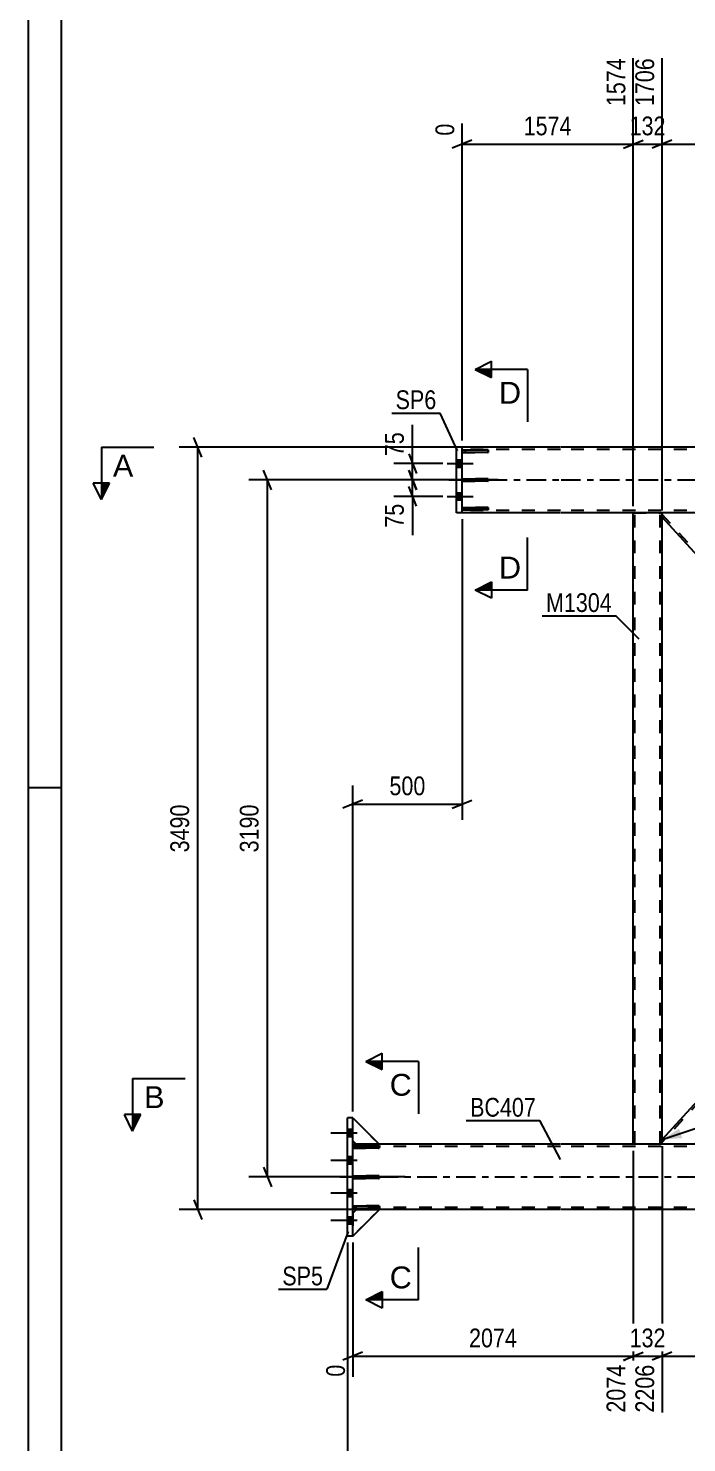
# Model space of a CAD drawing. Header units: millimetres. Extents: x -66 to 775, y -345 to 249.
# Drawn here: x -66.2 to 34.3, y -146.9 to 68.9 of the extents above; entities that cross this region are included whole.
import ezdxf

# ---------------------------------------------------------------- set-up
doc = ezdxf.new("R2010")
doc.units = ezdxf.units.MM
doc.linetypes.add('DXK_LINE_DOT2', pattern=[3.9198, 1.9599, -1.9599])
doc.linetypes.add('DXK_LINE_DOT3', pattern=[5.9187, 2.979, -0.9799, 0.9799, -0.9799])
doc.styles.add('Arial', font='ARIAL.TTF', dxfattribs={"height": 0.2})
doc.styles.add('Arial Narrow', font='ARIALN.TTF', dxfattribs={"height": 0.2})

# ---------------------------------------------------------------- blocks, each defined once
blk = doc.blocks.new('Unknown-761549502-1134')
at = {"color": 5, "linetype": 'Continuous'}
for p, q in [((-66.18, 249.02), (-66.18, -344.98)), ((-61.18, 244.02), (-61.18, -339.98)), ((-61.18, -46.98), (-66.18, -46.98))]:
    blk.add_line(p, q, dxfattribs=at)
blk = doc.blocks.new('Bolt-761549502-3970 - 3824')
at = {"linetype": 'Continuous'}
for points in [[(-0.83, 3.05), (-0.83, 1.95), (0, 1.95), (0, 3.05)], [(-0.83, 3.05), (-0.83, 1.95), (0, 1.95), (0, 3.05)], [(-0.83, -1.95), (-0.83, -3.05), (0, -3.05), (0, -1.95)], [(-0.83, -1.95), (-0.83, -3.05), (0, -3.05), (0, -1.95)]]:
    blk.add_hatch(color=1, dxfattribs=at).paths.add_polyline_path(points)
at = {"color": 1, "linetype": 'Continuous'}
for p, q in [((-2.3, 2.5), (1.67, 2.5)), ((-2.3, 2.5), (1.67, 2.5)), ((-0.83, 3.05), (0, 3.05)), ((-0.83, 3.05), (0, 3.05)), ((-0.83, 1.95), (0, 1.95)), ((-0.83, 1.95), (0, 1.95)), ((-0.83, -1.95), (0, -1.95)), ((-0.83, -1.95), (0, -1.95)), ((-2.3, -2.5), (1.67, -2.5)), ((-2.3, -2.5), (1.67, -2.5)), ((-0.83, -3.05), (0, -3.05)), ((-0.83, -3.05), (0, -3.05))]:
    blk.add_line(p, q, dxfattribs=at)
blk = doc.blocks.new('Part-761549502-3874 - 3824')
at = {"color": 7, "linetype": 'DXK_LINE_DOT2'}
for p, q in [((-12.67, -110.74), (-16.67, -110.74)), ((-16.67, -110.74), (-16.67, -111.14)), ((-16.67, -111.14), (-12.67, -111.14)), ((-16.17, -111.14), (-16.17, -110.74)), ((-12.67, -111.14), (-12.67, -110.74))]:
    blk.add_line(p, q, dxfattribs=at)
blk = doc.blocks.new('Part-761549502-3871 - 3824')
at = {"color": 7, "linetype": 'DXK_LINE_DOT2'}
for p, q in [((-12.67, -101.57), (-16.67, -101.57)), ((-16.67, -101.57), (-16.67, -101.97)), ((-16.67, -101.97), (-12.67, -101.97)), ((-16.17, -101.97), (-16.17, -101.57)), ((-12.67, -101.97), (-12.67, -101.57))]:
    blk.add_line(p, q, dxfattribs=at)
blk = doc.blocks.new('Part-761549502-3877 - 3824')
at = {"color": 7, "linetype": 'DXK_LINE_DOT2'}
for p, q in [((-12.67, -106.16), (-16.67, -106.16)), ((-16.67, -106.16), (-16.67, -106.56)), ((-16.67, -106.56), (-12.67, -106.56)), ((-16.17, -106.56), (-16.17, -106.16)), ((-12.67, -106.56), (-12.67, -106.16))]:
    blk.add_line(p, q, dxfattribs=at)
blk = doc.blocks.new('Part-761549502-3880 - 3824')
at = {"color": 2, "linetype": 'Continuous'}
for p, q in [((-16.67, -101.97), (-16.67, -101.57)), ((-16.67, -101.57), (-12.67, -101.57)), ((-12.67, -101.97), (-16.67, -101.97)), ((-12.67, -101.57), (-12.67, -101.97))]:
    blk.add_line(p, q, dxfattribs=at)
at = {"color": 7, "linetype": 'DXK_LINE_DOT2'}
blk.add_line((-16.17, -101.97), (-16.17, -101.57), dxfattribs=at)
blk = doc.blocks.new('Part-761549502-3883 - 3824')
at = {"color": 2, "linetype": 'Continuous'}
for p, q in [((-16.67, -111.14), (-16.67, -110.74)), ((-16.67, -110.74), (-12.67, -110.74)), ((-12.67, -111.14), (-16.67, -111.14)), ((-12.67, -110.74), (-12.67, -111.14))]:
    blk.add_line(p, q, dxfattribs=at)
at = {"color": 7, "linetype": 'DXK_LINE_DOT2'}
blk.add_line((-16.17, -111.14), (-16.17, -110.74), dxfattribs=at)
blk = doc.blocks.new('Part-761549502-3886 - 3824')
at = {"color": 2, "linetype": 'Continuous'}
for p, q in [((-16.67, -106.56), (-16.67, -106.16)), ((-16.67, -106.16), (-12.67, -106.16)), ((-12.67, -106.56), (-16.67, -106.56)), ((-12.67, -106.16), (-12.67, -106.56))]:
    blk.add_line(p, q, dxfattribs=at)
at = {"color": 7, "linetype": 'DXK_LINE_DOT2'}
blk.add_line((-16.17, -106.56), (-16.17, -106.16), dxfattribs=at)
blk = doc.blocks.new('Part-761549502-3889 - 3824')
at = {"color": 2, "linetype": 'Continuous'}
for p, q in [((-16.67, -97.33), (-12.67, -101.33)), ((-16.17, -101.33), (-16.67, -100.83)), ((-12.67, -101.33), (-16.17, -101.33))]:
    blk.add_line(p, q, dxfattribs=at)
at = {"color": 7, "linetype": 'DXK_LINE_DOT2'}
blk.add_line((-16.67, -100.83), (-16.67, -97.33), dxfattribs=at)
blk = doc.blocks.new('Part-761549502-3892 - 3824')
at = {"color": 7, "linetype": 'DXK_LINE_DOT2'}
for p, q in [((-16.67, -100.83), (-16.67, -97.33)), ((-16.67, -97.33), (-12.67, -101.33)), ((-16.17, -101.33), (-16.67, -100.83)), ((-12.67, -101.33), (-16.17, -101.33))]:
    blk.add_line(p, q, dxfattribs=at)
blk = doc.blocks.new('Part-761549502-3895 - 3824')
at = {"color": 2, "linetype": 'Continuous'}
for p, q in [((-16.17, -111.36), (-16.67, -111.86)), ((-16.67, -115.36), (-12.67, -111.36)), ((-12.67, -111.36), (-16.17, -111.36)), ((-16.67, -115.33), (-16.67, -115.36))]:
    blk.add_line(p, q, dxfattribs=at)
at = {"color": 7, "linetype": 'DXK_LINE_DOT2'}
blk.add_line((-16.67, -115.36), (-16.67, -111.86), dxfattribs=at)
blk = doc.blocks.new('Part-761549502-3898 - 3824')
at = {"color": 7, "linetype": 'DXK_LINE_DOT2'}
for p, q in [((-16.17, -111.36), (-16.67, -111.86)), ((-16.67, -115.36), (-12.67, -111.36)), ((-16.67, -111.86), (-16.67, -115.36)), ((-12.67, -111.36), (-16.17, -111.36))]:
    blk.add_line(p, q, dxfattribs=at)
blk = doc.blocks.new('Part-761549502-3989 - 3824')
at = {"color": 2, "linetype": 'Continuous'}
for p, q in [((15, 5), (0, 5)), ((123.91, 5), (15.1, 5)), ((15, -5), (0, -5)), ((123.91, -5), (15.1, -5))]:
    blk.add_line(p, q, dxfattribs=at)
at = {"color": 7, "linetype": 'DXK_LINE_DOT2'}
for p, q in [((0, -5), (0, 5)), ((15, 4.67), (0, 4.67)), ((430.17, 4.67), (15.1, 4.67)), ((15, -4.67), (0, -4.67)), ((430.17, -4.67), (15.1, -4.67))]:
    blk.add_line(p, q, dxfattribs=at)
at = {"color": 7, "linetype": 'DXK_LINE_DOT3'}
for p, q in [((-2, 0), (15, 0)), ((15.1, 0), (430.17, 0))]:
    blk.add_line(p, q, dxfattribs=at)
blk = doc.blocks.new('Bolt-761549502-3969 - 3824')
at = {"linetype": 'Continuous'}
for points in [[(-17.5, -99.12), (-17.5, -100.22), (-16.67, -100.22), (-16.67, -99.12)], [(-17.5, -99.12), (-17.5, -100.22), (-16.67, -100.22), (-16.67, -99.12)], [(-17.5, -99.12), (-17.5, -100.22), (-16.67, -100.22), (-16.67, -99.12)], [(-17.5, -103.28), (-17.5, -104.38), (-16.67, -104.38), (-16.67, -103.28)], [(-17.5, -103.28), (-17.5, -104.38), (-16.67, -104.38), (-16.67, -103.28)], [(-17.5, -108.28), (-17.5, -109.38), (-16.67, -109.38), (-16.67, -108.28)], [(-17.5, -108.28), (-17.5, -109.38), (-16.67, -109.38), (-16.67, -108.28)], [(-17.5, -112.45), (-17.5, -113.55), (-16.67, -113.55), (-16.67, -112.45)], [(-17.5, -112.45), (-17.5, -113.55), (-16.67, -113.55), (-16.67, -112.45)], [(-17.5, -112.45), (-17.5, -113.55), (-16.67, -113.55), (-16.67, -112.45)]]:
    blk.add_hatch(color=1, dxfattribs=at).paths.add_polyline_path(points)
at = {"color": 1, "linetype": 'Continuous'}
for p, q in [((-16.67, -99.12), (-17.5, -99.12)), ((-16.67, -99.12), (-17.5, -99.12)), ((-16.67, -99.12), (-17.5, -99.12)), ((-16.03, -99.67), (-20, -99.67)), ((-16.03, -99.67), (-20, -99.67)), ((-16.03, -99.67), (-20, -99.67)), ((-16.67, -100.22), (-17.5, -100.22)), ((-16.67, -100.22), (-17.5, -100.22)), ((-16.67, -100.22), (-17.5, -100.22)), ((-16.67, -103.28), (-17.5, -103.28)), ((-16.67, -103.28), (-17.5, -103.28)), ((-16.03, -103.83), (-20, -103.83)), ((-16.03, -103.83), (-20, -103.83)), ((-16.67, -104.38), (-17.5, -104.38)), ((-16.67, -104.38), (-17.5, -104.38)), ((-16.03, -108.83), (-20, -108.83)), ((-16.03, -108.83), (-20, -108.83)), ((-16.67, -108.28), (-17.5, -108.28)), ((-16.67, -108.28), (-17.5, -108.28)), ((-16.67, -109.38), (-17.5, -109.38)), ((-16.67, -109.38), (-17.5, -109.38)), ((-16.03, -113), (-20, -113)), ((-16.03, -113), (-20, -113)), ((-16.03, -113), (-20, -113)), ((-16.67, -112.45), (-17.5, -112.45)), ((-16.67, -112.45), (-17.5, -112.45)), ((-16.67, -112.45), (-17.5, -112.45)), ((-16.67, -113.55), (-17.5, -113.55)), ((-16.67, -113.55), (-17.5, -113.55)), ((-16.67, -113.55), (-17.5, -113.55))]:
    blk.add_line(p, q, dxfattribs=at)
blk = doc.blocks.new('Part-761549502-3994 - 3824')
at = {"color": 2, "linetype": 'Continuous'}
for p, q in [((-16.67, -101.33), (-16.17, -101.33)), ((15, -101.33), (-12.67, -101.33)), ((123.91, -101.33), (15.1, -101.33)), ((15, -111.33), (-16.67, -111.33)), ((430.17, -111.33), (15.1, -111.33))]:
    blk.add_line(p, q, dxfattribs=at)
at = {"color": 7, "linetype": 'DXK_LINE_DOT2'}
for p, q in [((-16.67, -111.33), (-16.67, -101.33)), ((-12.67, -101.33), (-16.17, -101.33)), ((15, -101.67), (-16.67, -101.67)), ((430.17, -101.67), (15.1, -101.67)), ((15, -111), (-16.67, -111)), ((430.17, -111), (15.1, -111))]:
    blk.add_line(p, q, dxfattribs=at)
at = {"color": 7, "linetype": 'DXK_LINE_DOT3'}
for p, q in [((-18.67, -106.33), (15, -106.33)), ((15.1, -106.33), (430.17, -106.33))]:
    blk.add_line(p, q, dxfattribs=at)
blk = doc.blocks.new('Part-761549502-4000 - 3824')
at = {"color": 7, "linetype": 'DXK_LINE_DOT2'}
for p, q in [((4, -4.18), (0, -4.18)), ((0, -4.18), (0, -4.58)), ((0.5, -4.58), (0.5, -4.18)), ((4, -4.58), (4, -4.18)), ((0, -4.58), (4, -4.58))]:
    blk.add_line(p, q, dxfattribs=at)
blk = doc.blocks.new('Part-761549502-4003 - 3824')
at = {"color": 7, "linetype": 'DXK_LINE_DOT2'}
for p, q in [((4, 4.58), (0, 4.58)), ((0, 4.58), (0, 4.18)), ((0.5, 4.18), (0.5, 4.58)), ((4, 4.18), (4, 4.58)), ((0, 4.18), (4, 4.18))]:
    blk.add_line(p, q, dxfattribs=at)
blk = doc.blocks.new('Part-761549502-4006 - 3824')
at = {"color": 7, "linetype": 'DXK_LINE_DOT2'}
for p, q in [((4, 0.2), (0, 0.2)), ((0, 0.2), (0, -0.2)), ((0.5, -0.2), (0.5, 0.2)), ((4, -0.2), (4, 0.2)), ((0, -0.2), (4, -0.2))]:
    blk.add_line(p, q, dxfattribs=at)
blk = doc.blocks.new('Part-761549502-4009 - 3824')
at = {"color": 2, "linetype": 'Continuous'}
for p, q in [((0, -4.58), (0, -4.18)), ((0, -4.18), (4, -4.18)), ((4, -4.18), (4, -4.58)), ((4, -4.58), (0, -4.58))]:
    blk.add_line(p, q, dxfattribs=at)
at = {"color": 7, "linetype": 'DXK_LINE_DOT2'}
blk.add_line((0.5, -4.58), (0.5, -4.18), dxfattribs=at)
blk = doc.blocks.new('Part-761549502-4012 - 3824')
at = {"color": 2, "linetype": 'Continuous'}
for p, q in [((0, 4.58), (4, 4.58)), ((0, 4.58), (0, 4.18)), ((4, 4.58), (4, 4.18)), ((4, 4.18), (0, 4.18))]:
    blk.add_line(p, q, dxfattribs=at)
at = {"color": 7, "linetype": 'DXK_LINE_DOT2'}
blk.add_line((0.5, 4.18), (0.5, 4.58), dxfattribs=at)
blk = doc.blocks.new('Part-761549502-4015 - 3824')
at = {"color": 2, "linetype": 'Continuous'}
for p, q in [((0, -0.2), (0, 0.2)), ((0, 0.2), (4, 0.2)), ((4, 0.2), (4, -0.2)), ((4, -0.2), (0, -0.2))]:
    blk.add_line(p, q, dxfattribs=at)
at = {"color": 7, "linetype": 'DXK_LINE_DOT2'}
blk.add_line((0.5, -0.2), (0.5, 0.2), dxfattribs=at)
blk = doc.blocks.new('Part-761549502-4080 - 3824')
at = {"color": 2, "linetype": 'Continuous'}
for p, q in [((-17.5, -115.33), (-17.5, -97.33)), ((-16.67, -97.33), (-17.5, -97.33)), ((-16.67, -115.33), (-16.67, -97.33)), ((-17.5, -115.33), (-16.67, -115.33))]:
    blk.add_line(p, q, dxfattribs=at)
blk = doc.blocks.new('Part-761549502-4085 - 3824')
at = {"color": 2, "linetype": 'Continuous'}
for p, q in [((-0.83, -5), (-0.83, 5)), ((0, 5), (-0.83, 5)), ((0, -5), (0, 5)), ((0, -5), (-0.83, -5))]:
    blk.add_line(p, q, dxfattribs=at)
blk = doc.blocks.new('Part-761549502-4170 - 3824')
at = {"color": 2, "linetype": 'Continuous'}
for p, q in [((26.1, -101.33), (26.1, -5)), ((30.5, -100.65), (30.5, -5.66))]:
    blk.add_line(p, q, dxfattribs=at)
at = {"color": 7, "linetype": 'DXK_LINE_DOT2'}
for p, q in [((26.1, -5), (30.5, -5)), ((26.37, -101.33), (26.37, -5)), ((30.23, -101.33), (30.23, -5)), ((30.5, -5.66), (30.5, -5)), ((30.5, -101.33), (26.1, -101.33)), ((30.5, -101.33), (30.5, -100.65))]:
    blk.add_line(p, q, dxfattribs=at)
blk = doc.blocks.new('Part-761549502-4215 - 3824')
at = {"color": 2, "linetype": 'Continuous'}
for p, q in [((30.5, -5.66), (30.5, -5)), ((73.9, -53.16), (30.5, -5.66)), ((76.88, -49.9), (35.86, -5)), ((76.52, -50.29), (73.9, -53.16)), ((76.88, -49.9), (76.52, -50.29))]:
    blk.add_line(p, q, dxfattribs=at)
at = {"color": 7, "linetype": 'DXK_LINE_DOT2'}
for p, q in [((35.86, -5), (30.5, -5)), ((74.08, -52.96), (30.5, -5.26)), ((76.7, -50.09), (35.5, -5)), ((76.86, -49.93), (76.52, -50.29)), ((74.08, -52.96), (74.1, -52.94))]:
    blk.add_line(p, q, dxfattribs=at)
blk = doc.blocks.new('Part-761549502-4220 - 3824')
at = {"color": 7, "linetype": 'DXK_LINE_DOT2'}
for p, q in [((118.27, -5), (30.5, -101.05)), ((123.27, -5.26), (35.48, -101.33)), ((123.27, -5), (117.91, -5)), ((73.9, -53.16), (76.88, -49.9)), ((79.86, -53.16), (76.88, -56.42)), ((35.84, -101.33), (30.5, -101.33))]:
    blk.add_line(p, q, dxfattribs=at)
at = {"color": 2, "linetype": 'Continuous'}
for p, q in [((117.91, -5), (76.88, -49.9)), ((123.27, -5.66), (79.86, -53.16)), ((123.27, -5.66), (123.27, -5)), ((30.5, -100.65), (73.9, -53.16)), ((35.84, -101.33), (76.88, -56.42)), ((30.5, -101.33), (30.5, -100.65))]:
    blk.add_line(p, q, dxfattribs=at)
blk = doc.blocks.new('StraightDimension-761549502-4867 - 3824')
at = {"color": 7, "linetype": 'Continuous'}
for p, q in [((-8.14, 1.5), (-6.94, -1.5)), ((-1, 0), (-10.39, 0)), ((-6.94, -4), (-8.14, -1)), ((-7.54, -2.5), (-7.54, 0)), ((-2.94, -2.5), (-10.39, -2.5))]:
    blk.add_line(p, q, dxfattribs=at)
at = {"color": 0}
blk.add_wipeout([(-8.29, -3.03), (-12.49, -3.03), (-12.49, -7.88), (-8.29, -7.88)], dxfattribs=at)
at = {"color": 7, "linetype": 'Continuous'}
blk.add_line((-7.54, -2.5), (-7.54, -8.41), dxfattribs=at)
blk.add_line((-7.54, -2.5), (-7.54, -8.41), dxfattribs=at)
at = {"color": 3, "style": 'Arial Narrow'}
blk.add_text('75', height=2.863, rotation=90.0002, dxfattribs=at).set_placement((-8.89, -7.28))
blk = doc.blocks.new('StraightDimension-761549502-14168 - 3824')
at = {"color": 7, "linetype": 'Continuous'}
for p, q in [((26.1, -102.33), (26.1, -142.29)), ((-16.67, -116.33), (-16.67, -136.81)), ((-15.17, -133.08), (-18.17, -134.28)), ((-16.67, -133.68), (26.1, -133.68)), ((24.6, -134.28), (27.6, -133.08))]:
    blk.add_line(p, q, dxfattribs=at)
at = {"color": 0}
blk.add_wipeout([(8.97, -132.93), (8.97, -128.73), (0.46, -128.73), (0.46, -132.93)], dxfattribs=at)
at = {"color": 0, "linetype": 'Continuous'}
for points in [[(-17.27, -134.38), (-21.47, -134.38), (-21.47, -137.41), (-17.27, -137.41)], [(25.5, -134.38), (21.3, -134.38), (21.3, -142.89), (25.5, -142.89)]]:
    blk.add_wipeout(points, dxfattribs=at)
at = {"color": 3, "style": 'Arial Narrow'}
blk.add_text('2074', height=2.863, dxfattribs=at).set_placement((1.06, -132.33))
at = {"color": 3, "linetype": 'Continuous', "style": 'Arial Narrow'}
for s, height, p in [('0', 2.86, (-17.87, -136.81)), ('2074', 2.863, (24.9, -142.29))]:
    blk.add_text(s, height=height, rotation=90.0002, dxfattribs=at).set_placement(p)
blk = doc.blocks.new('StraightDimension-761549502-14166 - 3824')
at = {"color": 7, "linetype": 'Continuous'}
for p, q in [((30.5, -101.65), (30.5, -142.29)), ((117.93, -102.33), (117.93, -142.29)), ((32, -133.08), (29, -134.28)), ((30.5, -133.68), (117.93, -133.68)), ((116.43, -134.28), (119.43, -133.08))]:
    blk.add_line(p, q, dxfattribs=at)
at = {"color": 0}
blk.add_wipeout([(78.47, -132.93), (78.47, -128.73), (69.96, -128.73), (69.96, -132.93)], dxfattribs=at)
at = {"color": 0, "linetype": 'Continuous'}
blk.add_wipeout([(117.33, -134.38), (113.13, -134.38), (113.13, -142.89), (117.33, -142.89)], dxfattribs=at)
at = {"color": 3, "style": 'Arial Narrow'}
blk.add_text('2623', height=2.863, dxfattribs=at).set_placement((70.56, -132.33))
at = {"color": 3, "linetype": 'Continuous', "style": 'Arial Narrow'}
blk.add_text('4829', height=2.863, rotation=90.0002, dxfattribs=at).set_placement((116.73, -142.29))
blk = doc.blocks.new('StraightDimension-761549502-4274 - 3824')
at = {"color": 7, "linetype": 'Continuous'}
blk.add_line((-17.5, -116.33), (-17.5, -158.84), dxfattribs=at)
blk = doc.blocks.new('StraightDimension-761549502-15914 - 3824')
at = {"color": 7, "linetype": 'Continuous'}
for p, q in [((26.1, -4), (26.1, 64.36)), ((30.5, -4.66), (30.5, 64.36)), ((24.6, 50.64), (27.6, 51.84)), ((32, 51.84), (29, 50.64)), ((26.1, 51.24), (30.5, 51.24))]:
    blk.add_line(p, q, dxfattribs=at)
at = {"color": 0}
blk.add_wipeout([(31.64, 51.99), (31.64, 56.19), (24.96, 56.19), (24.96, 51.99)], dxfattribs=at)
at = {"color": 0, "linetype": 'Continuous'}
blk.add_wipeout([(29.9, 64.96), (25.7, 64.96), (25.7, 56.44), (29.9, 56.44)], dxfattribs=at)
at = {"color": 3, "linetype": 'Continuous', "style": 'Arial Narrow'}
blk.add_text('1706', height=2.863, rotation=90.0002, dxfattribs=at).set_placement((29.3, 57.04))
at = {"color": 3, "style": 'Arial Narrow'}
blk.add_text('132', height=2.863, dxfattribs=at).set_placement((25.56, 52.59))
blk = doc.blocks.new('StraightDimension-761549502-4850 - 3824')
at = {"color": 7, "linetype": 'Continuous'}
for p, q in [((0, -6), (0, -51.85)), ((-16.67, -96.33), (-16.67, -46.6)), ((-15.17, -48.85), (-18.17, -50.05)), ((-16.67, -49.45), (0, -49.45)), ((-1.5, -50.05), (1.5, -48.85))]:
    blk.add_line(p, q, dxfattribs=at)
at = {"color": 0}
blk.add_wipeout([(-4.99, -48.7), (-4.99, -44.5), (-11.68, -44.5), (-11.68, -48.7)], dxfattribs=at)
at = {"color": 3, "style": 'Arial Narrow'}
blk.add_text('500', height=2.863, dxfattribs=at).set_placement((-11.08, -48.1))
blk = doc.blocks.new('StraightDimension-761549502-4876 - 3824')
at = {"color": 7, "linetype": 'Continuous'}
for p, q in [((-2.94, 2.5), (-10.39, 2.5)), ((-8.14, 4), (-6.94, 1)), ((-7.54, 0), (-7.54, 2.5)), ((-6.94, -1.5), (-8.14, 1.5)), ((-1, 0), (-10.39, 0))]:
    blk.add_line(p, q, dxfattribs=at)
at = {"color": 0}
blk.add_wipeout([(-8.29, 7.88), (-12.49, 7.88), (-12.49, 3.03), (-8.29, 3.03)], dxfattribs=at)
at = {"color": 7, "linetype": 'Continuous'}
blk.add_line((-7.54, 2.5), (-7.54, 8.41), dxfattribs=at)
blk.add_line((-7.54, 2.5), (-7.54, 8.41), dxfattribs=at)
at = {"color": 3, "style": 'Arial Narrow'}
blk.add_text('75', height=2.863, rotation=90.0002, dxfattribs=at).set_placement((-8.89, 3.63))
blk = doc.blocks.new('StraightDimension-761549502-17574 - 3824')
at = {"color": 7, "linetype": 'Continuous'}
for p, q in [((5.5, 0), (-32.55, 0)), ((-29.1, -1.5), (-30.3, 1.5)), ((-29.7, -106.33), (-29.7, 0)), ((-30.3, -104.83), (-29.1, -107.83)), ((-8.66, -106.33), (-32.55, -106.33))]:
    blk.add_line(p, q, dxfattribs=at)
at = {"color": 0}
blk.add_wipeout([(-30.45, -48.91), (-34.65, -48.91), (-34.65, -57.42), (-30.45, -57.42)], dxfattribs=at)
at = {"color": 3, "style": 'Arial Narrow'}
blk.add_text('3190', height=2.863, rotation=90.0002, dxfattribs=at).set_placement((-31.05, -56.82))
blk = doc.blocks.new('StraightDimension-761549502-14167 - 3824')
at = {"color": 7, "linetype": 'Continuous'}
for p, q in [((26.1, -102.33), (26.1, -142.29)), ((30.5, -101.65), (30.5, -142.29)), ((24.6, -134.28), (27.6, -133.08)), ((26.1, -133.68), (30.5, -133.68)), ((32, -133.08), (29, -134.28))]:
    blk.add_line(p, q, dxfattribs=at)
at = {"color": 0}
blk.add_wipeout([(31.64, -132.93), (31.64, -128.73), (24.96, -128.73), (24.96, -132.93)], dxfattribs=at)
at = {"color": 0, "linetype": 'Continuous'}
blk.add_wipeout([(29.9, -134.38), (25.7, -134.38), (25.7, -142.89), (29.9, -142.89)], dxfattribs=at)
at = {"color": 3, "style": 'Arial Narrow'}
blk.add_text('132', height=2.863, dxfattribs=at).set_placement((25.56, -132.33))
at = {"color": 3, "linetype": 'Continuous', "style": 'Arial Narrow'}
blk.add_text('2206', height=2.863, rotation=90.0002, dxfattribs=at).set_placement((29.3, -142.29))
blk = doc.blocks.new('StraightDimension-761549502-17597 - 3824')
at = {"color": 7, "linetype": 'Continuous'}
for p, q in [((-39.7, 3.5), (-40.9, 6.5)), ((0.34, 5), (-43.15, 5)), ((-40.3, -111.33), (-40.3, 5)), ((-40.9, -109.83), (-39.7, -112.83)), ((-16.77, -111.33), (-43.15, -111.33))]:
    blk.add_line(p, q, dxfattribs=at)
at = {"color": 0}
blk.add_wipeout([(-41.05, -48.91), (-45.25, -48.91), (-45.25, -57.42), (-41.05, -57.42)], dxfattribs=at)
at = {"color": 3, "style": 'Arial Narrow'}
blk.add_text('3490', height=2.863, rotation=90.0002, dxfattribs=at).set_placement((-41.65, -56.82))
blk = doc.blocks.new('StraightDimension-761549502-15913 - 3824')
at = {"color": 7, "linetype": 'Continuous'}
for p, q in [((30.5, -4.66), (30.5, 64.36)), ((117.91, -4), (117.91, 64.36)), ((32, 51.84), (29, 50.64)), ((116.41, 50.64), (119.41, 51.84)), ((30.5, 51.24), (117.91, 51.24))]:
    blk.add_line(p, q, dxfattribs=at)
at = {"color": 0, "linetype": 'Continuous'}
blk.add_wipeout([(117.31, 64.96), (113.11, 64.96), (113.11, 56.44), (117.31, 56.44)], dxfattribs=at)
at = {"color": 0}
blk.add_wipeout([(78.46, 51.99), (78.46, 56.19), (69.95, 56.19), (69.95, 51.99)], dxfattribs=at)
at = {"color": 3, "linetype": 'Continuous', "style": 'Arial Narrow'}
blk.add_text('4328', height=2.863, rotation=90.0002, dxfattribs=at).set_placement((116.71, 57.04))
at = {"color": 3, "style": 'Arial Narrow'}
blk.add_text('2622', height=2.863, dxfattribs=at).set_placement((70.55, 52.59))
blk = doc.blocks.new('StraightDimension-761549502-15915 - 3824')
at = {"color": 7, "linetype": 'Continuous'}
for p, q in [((26.1, -4), (26.1, 64.36)), ((0, 6), (0, 54.37)), ((1.5, 51.84), (-1.5, 50.64)), ((24.6, 50.64), (27.6, 51.84)), ((0, 51.24), (26.1, 51.24))]:
    blk.add_line(p, q, dxfattribs=at)
at = {"color": 0, "linetype": 'Continuous'}
for points in [[(25.5, 64.96), (21.3, 64.96), (21.3, 56.44), (25.5, 56.44)], [(-0.6, 54.97), (-4.8, 54.97), (-4.8, 51.94), (-0.6, 51.94)]]:
    blk.add_wipeout(points, dxfattribs=at)
at = {"color": 0}
blk.add_wipeout([(17.31, 51.99), (17.31, 56.19), (8.79, 56.19), (8.79, 51.99)], dxfattribs=at)
at = {"color": 3, "linetype": 'Continuous', "style": 'Arial Narrow'}
for s, height, p in [('1574', 2.863, (24.9, 57.04)), ('0', 2.86, (-1.2, 52.54))]:
    blk.add_text(s, height=height, rotation=90.0002, dxfattribs=at).set_placement(p)
at = {"color": 3, "style": 'Arial Narrow'}
blk.add_text('1574', height=2.863, dxfattribs=at).set_placement((9.39, 52.59))
blk = doc.blocks.new('Mark-761549502-4166 - 3824')
at = {"color": 0}
blk.add_wipeout([(22.85, -20.14), (22.85, -17.14), (12.8, -17.14), (12.8, -20.14)], dxfattribs=at)
blk.add_wipeout([(22.85, -20.14), (22.85, -17.14), (12.8, -17.14), (12.8, -20.14)], dxfattribs=at)
at = {"color": 30, "linetype": 'Continuous'}
for p in [(12.2, -20.74), (26.99, -24.28)]:
    blk.add_line(p, (23.45, -20.74), dxfattribs=at)
at = {"color": 3, "style": 'Arial Narrow'}
blk.add_text('M1304', height=2.863, dxfattribs=at).set_placement((12.8, -20.14))
blk = doc.blocks.new('Mark-761549502-3990 - 3824')
at = {"color": 0}
blk.add_wipeout([(11.27, -97.14), (11.27, -94.14), (1.22, -94.14), (1.22, -97.14)], dxfattribs=at)
blk.add_wipeout([(11.27, -97.14), (11.27, -94.14), (1.22, -94.14), (1.22, -97.14)], dxfattribs=at)
at = {"color": 30, "linetype": 'Continuous'}
for p in [(0.62, -97.74), (15.01, -103.7)]:
    blk.add_line(p, (11.87, -97.74), dxfattribs=at)
at = {"color": 3, "style": 'Arial Narrow'}
blk.add_text('BC407', height=2.863, dxfattribs=at).set_placement((1.22, -97.14))
blk = doc.blocks.new('Mark-761549502-4076 - 3824')
at = {"color": 0}
blk.add_wipeout([(-21.21, -122.88), (-21.21, -119.88), (-27.42, -119.88), (-27.42, -122.88)], dxfattribs=at)
blk.add_wipeout([(-21.21, -122.88), (-21.21, -119.88), (-27.42, -119.88), (-27.42, -122.88)], dxfattribs=at)
at = {"color": 30, "linetype": 'Continuous'}
for p in [(-17.37, -114.68), (-28.02, -123.48)]:
    blk.add_line(p, (-20.61, -123.48), dxfattribs=at)
at = {"color": 3, "style": 'Arial Narrow'}
blk.add_text('SP5', height=2.863, dxfattribs=at).set_placement((-27.42, -122.88))
blk = doc.blocks.new('Mark-761549502-4081 - 3824')
at = {"color": 0}
blk.add_wipeout([(-3.93, 10.81), (-3.93, 13.81), (-10.14, 13.81), (-10.14, 10.81)], dxfattribs=at)
blk.add_wipeout([(-3.93, 10.81), (-3.93, 13.81), (-10.14, 13.81), (-10.14, 10.81)], dxfattribs=at)
at = {"color": 30, "linetype": 'Continuous'}
for p in [(-10.74, 10.21), (-0.7, 4.43)]:
    blk.add_line(p, (-3.33, 10.21), dxfattribs=at)
at = {"color": 3, "style": 'Arial Narrow'}
blk.add_text('SP6', height=2.863, dxfattribs=at).set_placement((-10.14, 10.81))
blk = doc.blocks.new('SectionMark-761549502-5012 - 3824')
at = {"color": 6, "linetype": 'Continuous'}
for p, q in [((-55.02, 5), (-55.02, -3)), ((-55.02, -3), (-56.27, -0.5))]:
    blk.add_line(p, q, dxfattribs=at)
at = {"color": 0, "linetype": 'Continuous'}
blk.add_wipeout([(-50.16, 0.5), (-50.16, 4), (-53.27, 4), (-53.27, 0.5)], dxfattribs=at)
at = {"linetype": 'Continuous'}
blk.add_hatch(color=6, dxfattribs=at).paths.add_polyline_path([(-55.02, -0.5), (-53.77, -0.5), (-55.02, -3)])
at = {"color": 6, "linetype": 'Continuous'}
for p, q in [((-55.02, 5), (-47.02, 5)), ((-53.77, -0.5), (-56.27, -0.5)), ((-55.02, -3), (-53.77, -0.5))]:
    blk.add_line(p, q, dxfattribs=at)
at = {"color": 3, "linetype": 'Continuous', "style": 'Arial'}
blk.add_text('A', height=3.34, dxfattribs=at).set_placement((-53.27, 0.5))
blk = doc.blocks.new('WeldMark-761549502-5034 - 3824')
at = {"linetype": 'Continuous'}
for points in [[(33.58, -100.41), (30.5, -100.65), (33.1, -98.99)], [(38.87, -100.72), (35.84, -101.33), (38.22, -99.36)]]:
    blk.add_hatch(color=30, dxfattribs=at).paths.add_polyline_path(points)
at = {"color": 3, "linetype": 'Continuous'}
for q in [(68.06, -88.63), (68.06, -97.2)]:
    blk.add_line((63.77, -92.92), q, dxfattribs=at)
at = {"color": 30, "linetype": 'Continuous'}
for p in [(30.5, -100.65), (35.84, -101.33)]:
    blk.add_line(p, (53.45, -92.92), dxfattribs=at)
at = {"color": 3, "linetype": 'Continuous'}
blk.add_arc((53.45, -92.92), 1.5, 90, 270, dxfattribs=at)
at = {"color": 0}
blk.add_wipeout([(57.97, -97.02), (57.97, -93.62), (55.35, -93.62), (55.35, -97.02)], dxfattribs=at)
at = {"color": 30, "linetype": 'Continuous'}
blk.add_line((53.45, -92.92), (63.77, -92.92), dxfattribs=at)
at = {"color": 3, "linetype": 'Continuous'}
for p, q in [((58.63, -92.92), (62.92, -92.92)), ((62.92, -92.92), (58.63, -97.2)), ((58.63, -97.2), (58.63, -92.92))]:
    blk.add_line(p, q, dxfattribs=at)
blk.add_arc((53.45, -92.92), 1.5, 270, 90, dxfattribs=at)
at = {"color": 3, "style": 'Arial'}
blk.add_text('8', height=2.87, dxfattribs=at).set_placement((55.55, -96.82))
at = {"color": 0, "linetype": 'Continuous'}
blk.add_wipeout([(75.15, -93.82), (75.15, -90.82), (67.37, -90.82), (67.37, -93.82)], dxfattribs=at)
blk.add_wipeout([(75.15, -93.82), (75.15, -90.82), (67.37, -90.82), (67.37, -93.82)], dxfattribs=at)
at = {"color": 3, "linetype": 'Continuous', "style": 'Arial'}
blk.add_text('TYP', height=2.865, dxfattribs=at).set_placement((67.37, -93.82))
blk = doc.blocks.new('SectionMark-761549502-20480 - 3824')
at = {"color": 6, "linetype": 'Continuous'}
for p, q in [((-50.26, -91.33), (-50.26, -99.33)), ((-50.26, -99.33), (-51.51, -96.83))]:
    blk.add_line(p, q, dxfattribs=at)
at = {"color": 0, "linetype": 'Continuous'}
blk.add_wipeout([(-45.4, -95.83), (-45.4, -92.33), (-48.51, -92.33), (-48.51, -95.83)], dxfattribs=at)
at = {"linetype": 'Continuous'}
blk.add_hatch(color=6, dxfattribs=at).paths.add_polyline_path([(-50.26, -96.83), (-49.01, -96.83), (-50.26, -99.33)])
at = {"color": 6, "linetype": 'Continuous'}
for p, q in [((-50.26, -91.33), (-42.26, -91.33)), ((-49.01, -96.83), (-51.51, -96.83)), ((-50.26, -99.33), (-49.01, -96.83))]:
    blk.add_line(p, q, dxfattribs=at)
at = {"color": 3, "linetype": 'Continuous', "style": 'Arial'}
blk.add_text('B', height=3.34, dxfattribs=at).set_placement((-48.51, -95.83))
blk = doc.blocks.new('SectionMark-761549502-21374 - 3824')
at = {"linetype": 'Continuous'}
for points in [[(-12.17, -88.7), (-12.17, -89.95), (-14.67, -88.7)], [(-12.17, -123.84), (-12.17, -125.09), (-14.67, -125.09)]]:
    blk.add_hatch(color=6, dxfattribs=at).paths.add_polyline_path(points)
at = {"color": 6, "linetype": 'Continuous'}
for p, q in [((-14.67, -88.7), (-12.17, -87.45)), ((-12.17, -89.95), (-12.17, -87.45)), ((-6.67, -88.7), (-14.67, -88.7)), ((-14.67, -88.7), (-12.17, -89.95)), ((-14.67, -125.09), (-12.17, -123.84)), ((-6.67, -125.1), (-14.67, -125.09)), ((-12.17, -126.34), (-14.67, -125.09)), ((-12.17, -123.84), (-12.17, -126.34))]:
    blk.add_line(p, q, dxfattribs=at)
at = {"color": 0, "linetype": 'Continuous'}
for points in [[(-7.67, -93.95), (-7.67, -90.45), (-11.04, -90.45), (-11.04, -93.95)], [(-7.67, -123.34), (-7.67, -119.84), (-11.04, -119.84), (-11.04, -123.34)]]:
    blk.add_wipeout(points, dxfattribs=at)
at = {"color": 6, "linetype": 'Continuous'}
for p, q in [((-6.67, -88.7), (-6.67, -96.7)), ((-6.67, -125.1), (-6.67, -117.1))]:
    blk.add_line(p, q, dxfattribs=at)
at = {"color": 3, "linetype": 'Continuous', "style": 'Arial'}
for p in [(-11.04, -93.95), (-11.04, -123.34)]:
    blk.add_text('C', height=3.34, dxfattribs=at).set_placement(p)
blk = doc.blocks.new('SectionMark-761549502-21635 - 3824')
at = {"linetype": 'Continuous'}
for points in [[(4.5, 16.88), (4.5, 15.63), (2, 16.88)], [(4.5, -15.54), (4.5, -16.79), (2, -16.79)]]:
    blk.add_hatch(color=6, dxfattribs=at).paths.add_polyline_path(points)
at = {"color": 6, "linetype": 'Continuous'}
for p, q in [((2, 16.88), (4.5, 18.13)), ((4.5, 15.63), (4.5, 18.13)), ((10, 16.88), (2, 16.88)), ((2, 16.88), (4.5, 15.63)), ((2, -16.79), (4.5, -15.54)), ((10, -16.79), (2, -16.79)), ((4.5, -18.04), (2, -16.79)), ((4.5, -15.54), (4.5, -18.04))]:
    blk.add_line(p, q, dxfattribs=at)
at = {"color": 0, "linetype": 'Continuous'}
for points in [[(9, 11.63), (9, 15.13), (5.63, 15.13), (5.63, 11.63)], [(9, -15.04), (9, -11.54), (5.63, -11.54), (5.63, -15.04)]]:
    blk.add_wipeout(points, dxfattribs=at)
at = {"color": 6, "linetype": 'Continuous'}
for p, q in [((10, 16.88), (10, 8.88)), ((10, -16.79), (10, -8.79))]:
    blk.add_line(p, q, dxfattribs=at)
at = {"color": 3, "linetype": 'Continuous', "style": 'Arial'}
for p in [(5.63, 11.63), (5.63, -15.04)]:
    blk.add_text('D', height=3.34, dxfattribs=at).set_placement(p)

msp = doc.modelspace()

# ---------------------------------------------------------------- block references
for name in ['Unknown-761549502-1134', 'Part-761549502-3989 - 3824', 'Part-761549502-4085 - 3824', 'Part-761549502-4003 - 3824', 'Part-761549502-4012 - 3824', 'Bolt-761549502-3970 - 3824', 'Part-761549502-4006 - 3824', 'Part-761549502-4015 - 3824', 'Part-761549502-4000 - 3824', 'Part-761549502-4009 - 3824', 'Part-761549502-4170 - 3824', 'Part-761549502-4215 - 3824', 'Part-761549502-4220 - 3824', 'Bolt-761549502-3969 - 3824', 'Part-761549502-4080 - 3824', 'Part-761549502-3889 - 3824', 'Part-761549502-3892 - 3824', 'Part-761549502-3994 - 3824', 'Part-761549502-3871 - 3824', 'Part-761549502-3880 - 3824', 'Part-761549502-3877 - 3824', 'Part-761549502-3886 - 3824', 'Part-761549502-3874 - 3824', 'Part-761549502-3883 - 3824', 'Part-761549502-3895 - 3824', 'Part-761549502-3898 - 3824']:
    msp.add_blockref(name, (0, 0))

# ---------------------------------------------------------------- next in the draw order: block references
for name in ['StraightDimension-761549502-15914 - 3824', 'StraightDimension-761549502-4867 - 3824', 'Mark-761549502-4166 - 3824', 'StraightDimension-761549502-14168 - 3824', 'StraightDimension-761549502-14166 - 3824']:
    msp.add_blockref(name, (0, 0))

# ---------------------------------------------------------------- next in the draw order: block references
for name in ['StraightDimension-761549502-15913 - 3824', 'StraightDimension-761549502-4876 - 3824', 'StraightDimension-761549502-4850 - 3824', 'StraightDimension-761549502-4274 - 3824']:
    msp.add_blockref(name, (0, 0))

# ---------------------------------------------------------------- next in the draw order: block references
for name in ['StraightDimension-761549502-17574 - 3824', 'StraightDimension-761549502-14167 - 3824', 'Mark-761549502-4076 - 3824']:
    msp.add_blockref(name, (0, 0))

# ---------------------------------------------------------------- next in the draw order: block references
for name in ['StraightDimension-761549502-17597 - 3824', 'WeldMark-761549502-5034 - 3824']:
    msp.add_blockref(name, (0, 0))

# ---------------------------------------------------------------- next in the draw order: block references
for name in ['StraightDimension-761549502-15915 - 3824', 'Mark-761549502-3990 - 3824']:
    msp.add_blockref(name, (0, 0))

# ---------------------------------------------------------------- next in the draw order: block references
for name in ['Mark-761549502-4081 - 3824', 'SectionMark-761549502-20480 - 3824']:
    msp.add_blockref(name, (0, 0))

# ---------------------------------------------------------------- next in the draw order: block references
for name in ['SectionMark-761549502-5012 - 3824', 'SectionMark-761549502-21374 - 3824']:
    msp.add_blockref(name, (0, 0))

# ---------------------------------------------------------------- next in the draw order: block references
msp.add_blockref('SectionMark-761549502-21635 - 3824', (0, 0))

doc.saveas('drawing.dxf')
